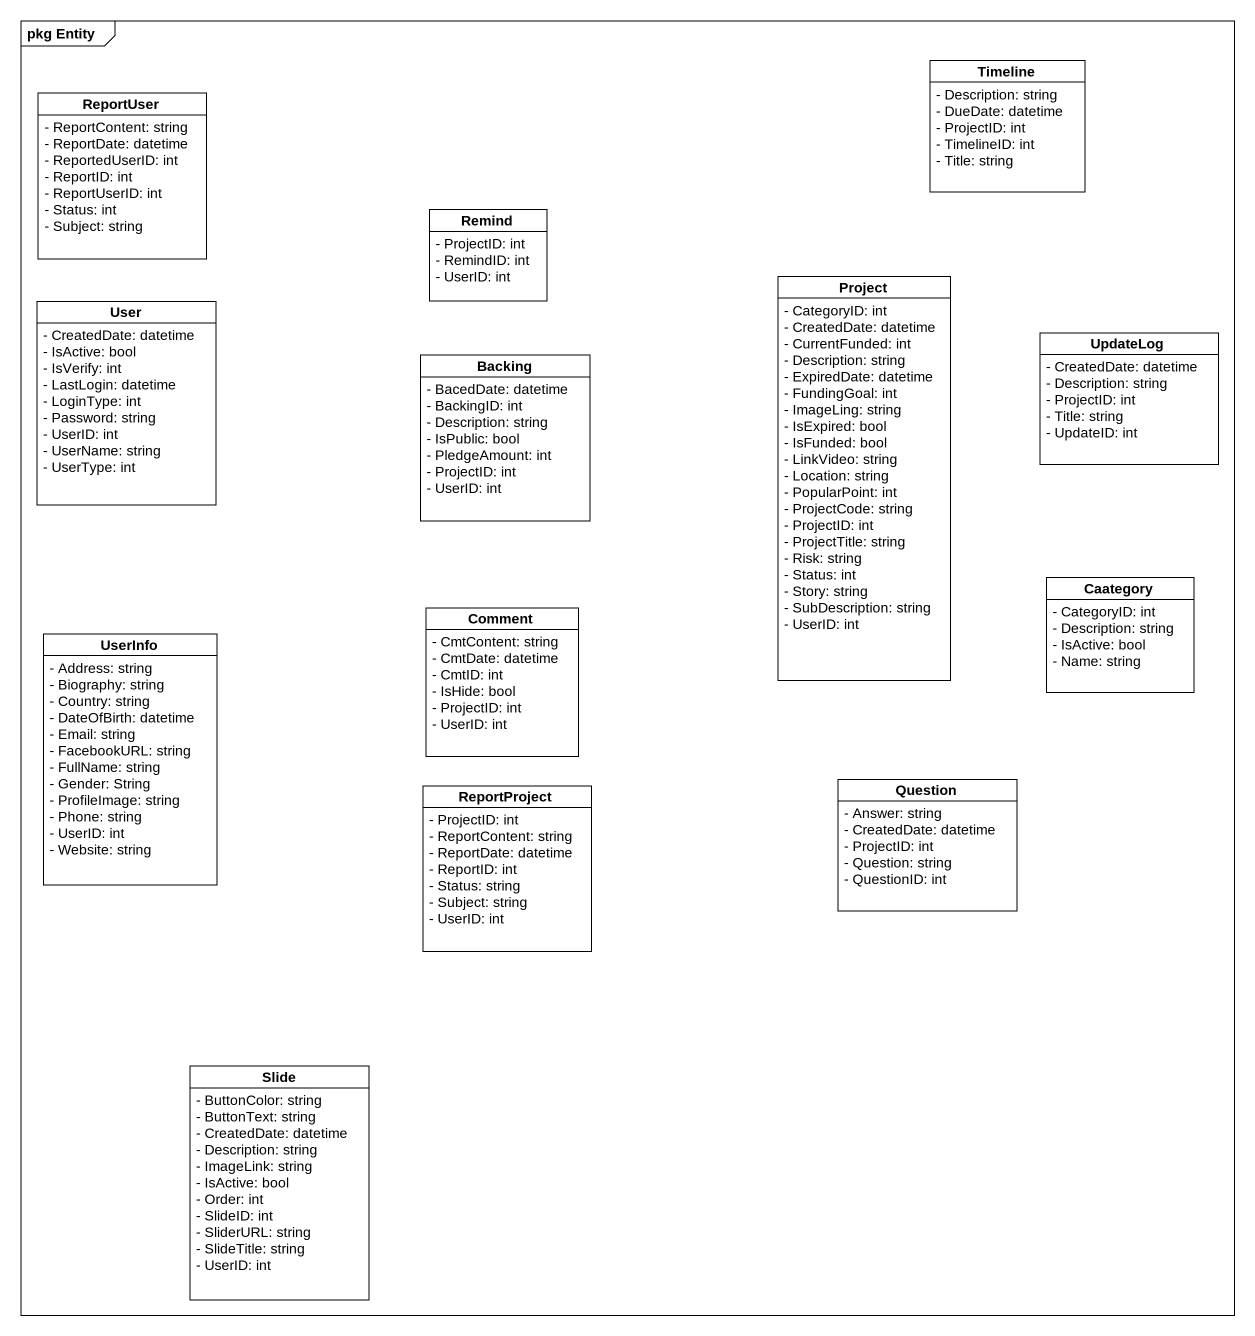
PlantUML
@startuml
mainframe pkg Entity
hide circle
hide empty members
skinparam classAttributeIconSize 0
class Timeline {
  - Description: string
  - DueDate: datetime
  - ProjectID: int
  - TimelineID: int
  - Title: string
}
class ReportUser {
  - ReportContent: string
  - ReportDate: datetime
  - ReportedUserID: int
  - ReportID: int
  - ReportUserID: int
  - Status: int
  - Subject: string
}
class Remind {
  - ProjectID: int
  - RemindID: int
  - UserID: int
}
class User {
  - CreatedDate: datetime
  - IsActive: bool
  - IsVerify: int
  - LastLogin: datetime
  - LoginType: int
  - Password: string
  - UserID: int
  - UserName: string
  - UserType: int
}
class Project {
  - CategoryID: int
  - CreatedDate: datetime
  - CurrentFunded: int
  - Description: string
  - ExpiredDate: datetime
  - FundingGoal: int
  - ImageLing: string
  - IsExpired: bool
  - IsFunded: bool
  - LinkVideo: string
  - Location: string
  - PopularPoint: int
  - ProjectCode: string
  - ProjectID: int
  - ProjectTitle: string
  - Risk: string
  - Status: int
  - Story: string
  - SubDescription: string
  - UserID: int
}
class Backing {
  - BacedDate: datetime
  - BackingID: int
  - Description: string
  - IsPublic: bool
  - PledgeAmount: int
  - ProjectID: int
  - UserID: int
}
class UpdateLog {
  - CreatedDate: datetime
  - Description: string
  - ProjectID: int
  - Title: string
  - UpdateID: int
}
class Comment {
  - CmtContent: string
  - CmtDate: datetime
  - CmtID: int
  - IsHide: bool
  - ProjectID: int
  - UserID: int
}
class Caategory {
  - CategoryID: int
  - Description: string
  - IsActive: bool
  - Name: string
}
class UserInfo {
  - Address: string
  - Biography: string
  - Country: string
  - DateOfBirth: datetime
  - Email: string
  - FacebookURL: string
  - FullName: string
  - Gender: String
  - ProfileImage: string
  - Phone: string
  - UserID: int
  - Website: string
}
class ReportProject {
  - ProjectID: int
  - ReportContent: string
  - ReportDate: datetime
  - ReportID: int
  - Status: string
  - Subject: string
  - UserID: int
}
class Question {
  - Answer: string
  - CreatedDate: datetime
  - ProjectID: int
  - Question: string
  - QuestionID: int
}
class Slide {
  - ButtonColor: string
  - ButtonText: string
  - CreatedDate: datetime
  - Description: string
  - ImageLink: string
  - IsActive: bool
  - Order: int
  - SlideID: int
  - SliderURL: string
  - SlideTitle: string
  - UserID: int
}
@enduml
